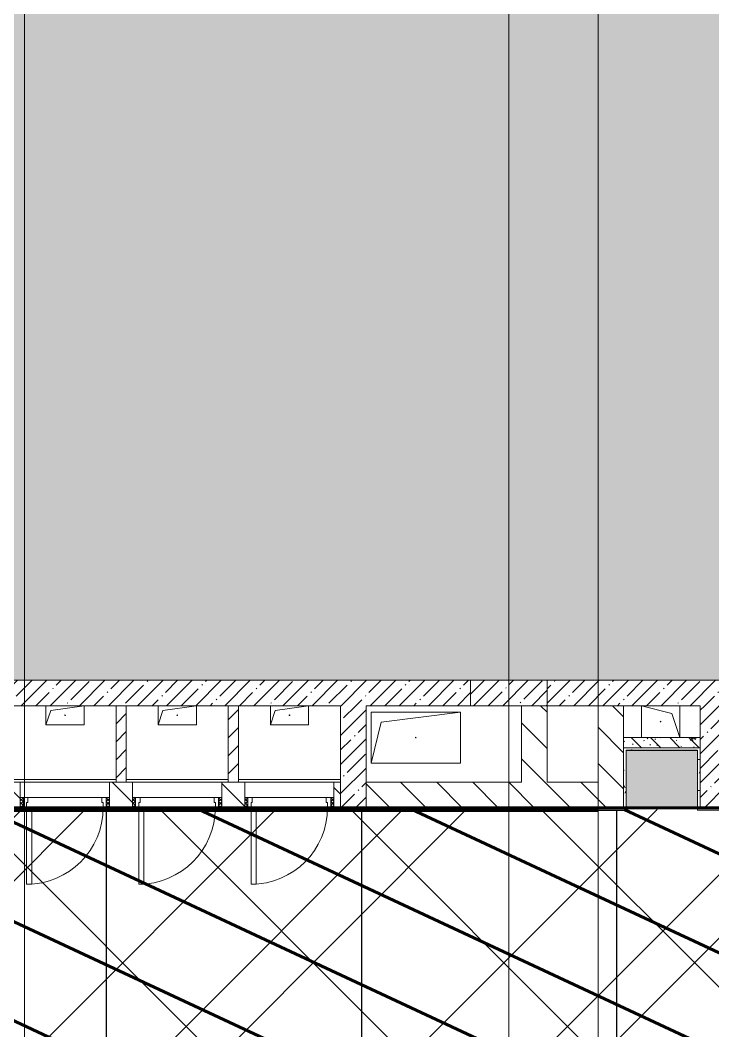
# Model space of a CAD drawing. Header units: millimetres. Extents: x -164500 to 426394, y -51911 to 102118.
# Drawn here: x 345855 to 351287, y 9151 to 17075 of the extents above; entities that cross this region are included whole.
import ezdxf

# ---------------------------------------------------------------- set-up
doc = ezdxf.new("R2010")
doc.units = ezdxf.units.MM
for name, color, linetype, lineweight in [('0) шлифовка', 5, 'Continuous', 60), ('1.4) Плинтус ПЛ-4', 6, 'Continuous', 60), ('5.3) Л-7 Линолеум 4 вып', 230, 'Continuous', 30), ('7.5) НЗ Линолеум Темпо ПЛЮС', 134, 'Continuous', 30), ('A-DETL-2', 7, 'Continuous', 5), ('A-DOOR-2', 7, 'Continuous', 5), ('A-DOOR-FRAM-2', 7, 'Continuous', 5), ('A-FLOR', 7, 'Continuous', 9), ('A-GENM', 7, 'Continuous', 9), ('A-WALL', 7, 'Continuous', 5), ('I-WALL', 7, 'Continuous', 5), ('S-COLS', 7, 'Continuous', 9), ('S-COLS-1', 7, 'Continuous', 5), ('Оси', 7, 'Continuous', 9)]:
    doc.layers.add(name, color=color, linetype=linetype, lineweight=lineweight)
doc.layers.add('2) защита вин плитк', color=6, linetype='Continuous')
doc.layers.add('3.2.3) П-13.2', color=6, linetype='Continuous')
for name, color, linetype, lineweight, true_color in [('A-DETL-GENF-3', 7, 'Continuous', 9, 0xc0c0c0), ('A-DOOR-1', 7, 'Continuous', 5, 0xc0c0c0), ('A-DOOR-FRAM-1', 7, 'Continuous', 5, 0xc0c0c0), ('A-WALL-1', 9, 'Continuous', 5, 0x808080), ('A-WALL-FNSH-1', 9, 'Continuous', 5, 0x808080)]:
    doc.layers.add(name, color=color, linetype=linetype, lineweight=lineweight, true_color=true_color)
doc.layers.add('A-FLOR-PATT-1', color=7, linetype='Continuous', lineweight=9, true_color=0xeef6ff, transparency=0.5)
pattern_1 = [(135, (289227.4, 1e-08), (-141.42136, -141.42136), [])]
pattern_2 = [(45, (289227.4, 1e-08), (-114.04925, 114.04925), []), (45, (289341.45, 1e-08), (-114.04925, 114.04925), [201.612, -40.322, 6.706, -33.617])]
pattern_3 = [(45, (289227.4, 1e-08), (-70.71068, 70.71068), [])]
pattern_4 = [(0, (289227.4, 1e-08), (243.84, 60.96), [20.117, -162.763, 20.117, -162.763, -975.36]), (0, (289227.4, 1e-08), (243.84, 60.96), [-365.76, 20.117, -345.643, 20.117, -162.763, -426.72]), (0, (289227.4, 1e-08), (243.84, 60.96), [-914.4, 20.117, -101.803, 20.117, -284.683]), (120, (289318.84, 30.48), (-174.71291, 180.691634), [20.117, -162.763, 20.117, -162.763, -975.36]), (120, (289318.84, 30.48), (-174.71291, 180.691634), [-365.76, 20.117, -345.643, 20.117, -162.763, -426.72]), (120, (289318.84, 30.48), (-174.71291, 180.691634), [-914.4, 20.117, -101.803, 20.117, -284.683]), (240, (289349.32, 152.4), (-69.12709, -241.651634), [20.117, -162.763, 20.117, -162.763, -975.36]), (240, (289349.32, 152.4), (-69.12709, -241.651634), [-365.76, 20.117, -345.643, 20.117, -162.763, -426.72]), (240, (289349.32, 152.4), (-69.12709, -241.651634), [-914.4, 20.117, -101.803, 20.117, -284.683])]
pattern_5 = [(45, (327967.4, 26879), (-747.606, 747.606), [])]

# ---------------------------------------------------------------- blocks, each defined once
blk = doc.blocks.new('BSC_Колонна _Прямоугольная - 600х600-V537-Объем проектирования 3 этажа')
at = {"layer": 'S-COLS-1'}
h = blk.add_hatch(dxfattribs=at)
h.set_pattern_fill('FP_69', color=256, style=0, pattern_type=2)
h.set_pattern_definition([(45, (-60460, -12000), (-114.04925, 114.04925), []), (45, (-60345.95, -12000), (-114.04925, 114.04925), [201.613, -40.323, 6.706, -33.617])])
h.paths.add_polyline_path([(100, -300), (300, -300), (300, -100), (-300, -100), (-300, -300), (85.8, -300)])
for p, q in [((-300, -100), (-300, -300)), ((300, -300), (300, -100)), ((-300, -300), (300, -300))]:
    blk.add_line(p, q, dxfattribs=at)
blk = doc.blocks.new('GM_Отверстие прямоугольное _в плите_ - Отверстие-21619835-Объем проектирования 3 этажа')
at = {"layer": 'A-GENM'}
for p, q in [((-125, 150), (125, 150)), ((125, 150), (-125, 150)), ((-125, -150), (-62.5, 87.5)), ((-62.5, 87.5), (125, 150)), ((125, -150), (-125, -150)), ((-125, -150), (125, -150))]:
    blk.add_line(p, q, dxfattribs=at)
for start, end in [(360, 180), (180, 360)]:
    blk.add_arc((0, 0), 2.5, start, end, dxfattribs=at)
blk = doc.blocks.new('GM_Отверстие прямоугольное _в плите_ - Отверстие-21620300-Объем проектирования 3 этажа')
at = {"layer": 'A-GENM'}
for p, q in [((-150, -75), (-150, 75)), ((-150, 75), (-150, -75)), ((-150, -75), (-112.5, 37.5)), ((-112.5, 37.5), (150, 75)), ((150, 75), (150, -75)), ((150, -75), (150, 75)), ((150, -75), (-150, -75)), ((-150, -75), (150, -75))]:
    blk.add_line(p, q, dxfattribs=at)
for start, end in [(360, 180), (180, 360)]:
    blk.add_arc((0, 0), 2.5, start, end, dxfattribs=at)
blk = doc.blocks.new('GM_Отверстие прямоугольное _в плите_ - Отверстие-21955552-Объем проектирования 3 этажа')
at = {"layer": 'A-GENM'}
for p, q in [((-350, -200), (-350, 200)), ((-350, 200), (350, 200)), ((350, 200), (-350, 200)), ((-350, 200), (-350, -200)), ((-270, 120), (350, 200)), ((350, 200), (350, -200)), ((350, -200), (350, 200)), ((-350, -200), (-270, 120)), ((350, -200), (-350, -200)), ((-350, -200), (350, -200))]:
    blk.add_line(p, q, dxfattribs=at)
for start, end in [(360, 180), (180, 360)]:
    blk.add_arc((0, 0), 2.5, start, end, dxfattribs=at)

msp = doc.modelspace()

# ---------------------------------------------------------------- hatches: boundary and pattern name
at = {"layer": '0) шлифовка', "true_color": 0x2776bb}
h = msp.add_hatch(dxfattribs=at)
h.set_pattern_fill('ANSI31', color=152, scale=222, angle=110)
h.set_pattern_definition([(155, (327967.4, 26879), (-297.882, -638.811), [])])
h.paths.add_polyline_path([(364707.402, 10900), (362736.402, 10900), (362736.402, 10882.591), (355987.402, 10882.591), (331628.402, 10900), (331627.402, 10210), (327967.402, 10209), (327967.402, 7900), (363306.402, 7900), (363306.402, 8301), (364707.402, 8301)])
at = {"layer": '2) защита вин плитк'}
h = msp.add_hatch(dxfattribs=at)
h.set_pattern_fill('ANSI31', color=256, scale=333)
h.set_pattern_definition(pattern_5)
h.paths.add_polyline_path([(364707.402, 10900), (362736.402, 10900), (362736.402, 10882.591), (355987.402, 10882.591), (331628.402, 10900), (331627.402, 10210), (327967.402, 10209), (327967.402, 7900), (363306.402, 7900), (363306.402, 8301), (364707.402, 8301)])
at = {"layer": '3.2.3) П-13.2'}
h = msp.add_hatch(dxfattribs=at)
h.set_pattern_fill('ANSI32', color=256, scale=222)
h.set_pattern_definition([(45, (327967.4, 26879), (-1495.21, 1495.21), []), (45, (328964.2, 26879), (-1495.21, 1495.21), [])])
h.paths.add_polyline_path([(364707.402, 10900), (362736.402, 10900), (362736.402, 10882.591), (355987.402, 10882.591), (331628.402, 10900), (331627.402, 10210), (327967.402, 10209), (327967.402, 7900), (363306.402, 7900), (363306.402, 8301), (364707.402, 8301)])
at = {"layer": '5.3) Л-7 Линолеум 4 вып'}
h = msp.add_hatch(dxfattribs=at)
h.set_pattern_fill('ANSI37', color=256, scale=333)
h.set_pattern_definition([(45, (327967.4, 26879), (-747.606, 747.606), []), (135, (327967.4, 26879), (-747.606, -747.606), [])])
h.paths.add_polyline_path([(364707.402, 10900), (362736.402, 10900), (362736.402, 10882.591), (355987.402, 10882.591), (331628.402, 10900), (331627.402, 10210), (327967.402, 10209), (327967.402, 7900), (363306.402, 7900), (363306.402, 8301), (364707.402, 8301)])
at = {"layer": '7.5) НЗ Линолеум Темпо ПЛЮС'}
h = msp.add_hatch(dxfattribs=at)
h.set_pattern_fill('ANSI31', color=256, scale=333)
h.set_pattern_definition(pattern_5)
h.paths.add_polyline_path([(364707.402, 10900), (362736.402, 10900), (362736.402, 10882.591), (355987.402, 10882.591), (331628.402, 10900), (331627.402, 10210), (327967.402, 10209), (327967.402, 7900), (363306.402, 7900), (363306.402, 8301), (364707.402, 8301)])
at = {"layer": 'A-DETL-GENF-3'}
msp.add_hatch(color=256, dxfattribs=at).paths.add_polyline_path([(343246.533, 11900), (355387.402, 11900), (355387.402, 12300), (355747.039, 12300), (355747.039, 27340.071), (331147.039, 27340.071), (331147.039, 23880.071), (323147.039, 23880.071), (323147.039, 27400.071), (289007.411, 27400.071), (289007.411, 15407.278), (331607.402, 15407.278), (331607.402, 12300), (332007.402, 12300), (332007.402, 11900), (341137.402, 11900)])
at = {"layer": 'A-DOOR-2'}
h = msp.add_hatch(dxfattribs=at)
h.set_pattern_fill('FP_121', color=256, angle=180, style=0, pattern_type=2)
h.set_pattern_definition([(315, (344266.305, 10835.315), (14.14214, 14.14214), []), (45, (344266.305, 10835.315), (-14.14214, 14.14214), [])])
h.paths.add_polyline_path([(345855.216, 10900), (345880.216, 10900), (345880.216, 10980), (345855.216, 10980), (345855.216, 10953.943)])
h = msp.add_hatch(dxfattribs=at)
h.set_pattern_fill('FP_121', color=256, angle=180, style=0, pattern_type=2)
h.set_pattern_definition([(315, (345146.305, 10835.315), (14.14214, 14.14214), []), (45, (345146.305, 10835.315), (-14.14214, 14.14214), [])])
h.paths.add_polyline_path([(346735.216, 10900), (346760.216, 10900), (346760.216, 10980), (346735.216, 10980), (346735.216, 10953.943)])
h = msp.add_hatch(dxfattribs=at)
h.set_pattern_fill('FP_121', color=256, angle=180, style=0, pattern_type=2)
h.set_pattern_definition([(315, (346026.305, 10835.315), (14.14214, 14.14214), []), (45, (346026.305, 10835.315), (-14.14214, 14.14214), [])])
h.paths.add_polyline_path([(347615.216, 10900), (347640.216, 10900), (347640.216, 10980), (347615.216, 10980), (347615.216, 10902.78)])
at = {"layer": 'A-DOOR-FRAM-2'}
h = msp.add_hatch(dxfattribs=at)
h.set_pattern_fill('FP_122', color=256, angle=180, style=0, pattern_type=2)
h.set_pattern_definition([(225, (346389.1, 10835.315), (14.1421, -14.1421), []), (315, (346389.1, 10835.315), (14.1421, 14.1421), [])])
h.paths.add_polyline_path([(346555.216, 10900), (346555.216, 10980), (346530.216, 10980), (346530.216, 10900)])
h = msp.add_hatch(dxfattribs=at)
h.set_pattern_fill('FP_122', color=256, angle=180, style=0, pattern_type=2)
h.set_pattern_definition([(225, (347269.1, 10835.315), (14.1421, -14.1421), []), (315, (347269.1, 10835.315), (14.1421, 14.1421), [])])
h.paths.add_polyline_path([(347435.216, 10900), (347435.216, 10980), (347410.216, 10980), (347410.216, 10900)])
h = msp.add_hatch(dxfattribs=at)
h.set_pattern_fill('FP_122', color=256, angle=180, style=0, pattern_type=2)
h.set_pattern_definition([(225, (348149.1, 10835.315), (14.1421, -14.1421), []), (315, (348149.1, 10835.315), (14.1421, 14.1421), [])])
h.paths.add_polyline_path([(348315.216, 10900), (348315.216, 10980), (348290.216, 10980), (348290.216, 10900)])
at = {"layer": 'A-FLOR-PATT-1'}
h = msp.add_hatch(color=256, dxfattribs=at)
h.paths.add_polyline_path([(338952.402, 7915), (338952.402, 8315), (338912.402, 8315), (338912.402, 7915)])
h.paths.add_polyline_path([(337657.402, 7915), (337697.402, 7915), (337697.402, 8810), (337657.402, 8810), (337657.402, 7920)])
h.paths.add_polyline_path([(330182.402, 7915), (330222.402, 7915), (330222.402, 8315), (330182.402, 8315), (330182.402, 8217.482)])
h.paths.add_polyline_path([(328967.402, 7915), (328967.402, 8810), (328927.402, 8810), (328927.402, 7915)])
h.paths.add_polyline_path([(348562.402, 7915.723), (348562.402, 8315.723), (348522.402, 8315.723), (348522.402, 7915.723)])
h.paths.add_polyline_path([(347307.402, 7915.723), (347307.402, 8810.723), (347267.402, 8810.723), (347267.402, 7915.723), (347279.164, 7915.723)])
h.paths.add_polyline_path([(364397.402, 9249), (364687.402, 9249), (364687.402, 9289), (364397.402, 9289)])
h.paths.add_polyline_path([(364488.96, 10509), (364687.402, 10509), (364687.402, 10549), (363897.402, 10549), (363897.402, 10509), (364299.482, 10509)])
h.paths.add_polyline_path([(362657.402, 10732), (362657.402, 11669), (362654.441, 11669), (362654.441, 10732)])
h.paths.add_polyline_path([(359371.402, 10870), (359371.402, 11669), (359326.402, 11669), (359326.402, 10870)])
h.paths.add_polyline_path([(350607.902, 10900), (351166.402, 10900), (351166.402, 11350), (350607.402, 11349), (350607.402, 10900)])
h.paths.add_polyline_path([(361307.402, 11277), (361307.402, 11327.318), (361295.402, 11327.494), (361295.402, 11669), (361262.402, 11669), (361262.402, 11277), (361295.402, 11277)])
h.paths.add_polyline_path([(358056.402, 11380), (358056.402, 11669), (358011.402, 11669), (358011.402, 11380), (358024.717, 11380)])
at = {"layer": 'I-WALL'}
h = msp.add_hatch(dxfattribs=at)
h.set_pattern_fill('FP_1', color=256, style=0, pattern_type=2)
h.set_pattern_definition(pattern_2)
h.paths.add_polyline_path([(355387.402, 11700), (355387.402, 11900), (349987.402, 11900), (349987.402, 11700), (355212.069, 11700)])
h.paths.add_polyline_path([(344927.402, 11700), (349387.402, 11700), (349387.402, 11900), (343987.402, 11900), (343987.402, 11700), (344727.402, 11700)])
h = msp.add_hatch(dxfattribs=at)
h.set_pattern_fill('FP_22', color=256, style=0, pattern_type=2)
h.set_pattern_definition(pattern_3)
h.paths.add_polyline_path([(346606.642, 11100), (346686.642, 11100), (346686.642, 11700), (346606.642, 11700), (346606.642, 11109.763)])
h = msp.add_hatch(dxfattribs=at)
h.set_pattern_fill('FP_22', color=256, style=0, pattern_type=2)
h.set_pattern_definition(pattern_3)
h.paths.add_polyline_path([(347566.642, 11100), (347566.642, 11700), (347486.642, 11700), (347486.642, 11100)])
h = msp.add_hatch(dxfattribs=at)
h.set_pattern_fill('FP_1', color=256, style=0, pattern_type=2)
h.set_pattern_definition(pattern_2)
h.paths.add_polyline_path([(348567.402, 10900), (348567.402, 11700), (348367.402, 11700), (348367.402, 10900)])
h = msp.add_hatch(dxfattribs=at)
h.set_pattern_fill('FP_23', color=256, style=0, pattern_type=2)
h.set_pattern_definition(pattern_1)
h.paths.add_polyline_path([(349987.402, 11100), (349987.402, 11700), (349787.402, 11700), (349787.402, 11100)])
h = msp.add_hatch(dxfattribs=at)
h.set_pattern_fill('FP_23', color=256, style=0, pattern_type=2)
h.set_pattern_definition(pattern_1)
h.paths.add_polyline_path([(350387.402, 10900), (350587.402, 10900), (350587.402, 11700), (350387.402, 11700), (350387.402, 11100)])
h = msp.add_hatch(dxfattribs=at)
h.set_pattern_fill('FP_1', color=256, style=0, pattern_type=2)
h.set_pattern_definition(pattern_2)
h.paths.add_polyline_path([(351187.402, 10900), (351387.402, 10900), (351387.402, 11700), (351187.402, 11700), (351187.402, 11100)])
h = msp.add_hatch(dxfattribs=at)
h.set_pattern_fill('FP_41', color=256, style=0, pattern_type=2)
h.set_pattern_definition([(135, (289227.4, 1e-08), (-150.8683, -150.8683), [213.36, -35.56, 7.112, -35.56]), (135, (289227.4, 150.77), (-150.8683, -150.8683), []), (50, (289227.4, 1e-08), (255.0577, -22.3145), [26.67, -293.37]), (355, (289227.4, 1e-08), (-49.3404, 267.4791), [21.336, -234.696]), (100.451, (289248.66, -1.86), (205.7195, 245.1636), [22.666, -249.326]), (46.184, (289227.4, 71.12), (379.511, -58.86), [40.005, -440.055]), (96.636, (289259.03, 66.2), (332.3634, 346.399), [33.999, -373.989]), (351.184, (289227.4, 71.12), (332.3669, 346.3953), [32.004, -352.044]), (21, (289262.96, 53.34), (212.2602, -143.1711), [26.67, -293.37]), (326, (289262.96, 53.34), (86.5224, 257.8632), [21.336, -234.696]), (71.451, (289280.65, 41.4), (298.78395, 114.6901), [22.666, -249.326]), (37.5, (289227.4, 1e-08), (4.32385, 118.37751), [6.706, -225.146, 6.706, -231.546, -235.585]), (37.5, (289227.4, 1e-08), (4.32385, 118.37751), [-470.103, 6.706, -228.879]), (7.5, (289227.4, 1e-08), (93.54758, 140.2533), [6.706, -129.134, 6.706, -219.812, -89.789]), (7.5, (289227.4, 1e-08), (93.54758, 140.2533), [-362.356, 6.706, -83.083]), (327.5, (289148.1, 1e-08), (189.82734, -8.02019), [6.706, -82.194, 6.706, -270.662, -368.046]), (327.5, (289148.1, 1e-08), (189.82734, -8.02019), [-366.268, 6.706, -361.34]), (317.5, (289112.54, 1e-08), (207.38114, 35.59764), [6.706, -108.864, 6.706, -177.495, -261.366]), (317.5, (289112.54, 1e-08), (207.38114, 35.59764), [-299.771, 6.706, -254.66])])
h.paths.add_polyline_path([(351187.402, 11370), (351187.402, 11450), (350587.402, 11450), (350587.402, 11370), (351167.402, 11370)])
h = msp.add_hatch(dxfattribs=at)
h.set_pattern_fill('FP_191', color=256, style=0, pattern_type=2)
h.set_pattern_definition(pattern_4)
h.paths.add_polyline_path([(350587.402, 11350), (351166.402, 11350), (351166.402, 11370), (350587.402, 11370)])
h = msp.add_hatch(dxfattribs=at)
h.set_pattern_fill('FP_191', color=256, style=0, pattern_type=2)
h.set_pattern_definition(pattern_4)
h.paths.add_polyline_path([(350607.402, 10880), (350607.402, 11349), (350587.402, 11349), (350587.402, 10880)])
h = msp.add_hatch(dxfattribs=at)
h.set_pattern_fill('FP_191', color=256, style=0, pattern_type=2)
h.set_pattern_definition(pattern_4)
h.paths.add_polyline_path([(351187.402, 10900), (351187.402, 11370), (351167.402, 11370), (351167.402, 10900)])
h = msp.add_hatch(dxfattribs=at)
h.set_pattern_fill('FP_23', color=256, style=0, pattern_type=2)
h.set_pattern_definition(pattern_1)
h.paths.add_polyline_path([(333987.402, 10900), (340937.402, 10900), (340937.402, 11100), (333987.402, 11100)])
h.paths.add_polyline_path([(349787.402, 10900), (350387.402, 10900), (350387.402, 11100), (348567.402, 11100), (348567.402, 10900), (349773.189, 10900)])
h.paths.add_polyline_path([(345675.216, 10900), (345855.216, 10900), (345855.216, 11100), (345675.216, 11100), (345675.216, 10943.478)])
h.paths.add_polyline_path([(344334.309, 10900), (344727.402, 10900), (344727.402, 11100), (341137.402, 11100), (341137.402, 10900), (343987.402, 10900)])
h.paths.add_polyline_path([(344927.402, 10900), (344975.216, 10900), (344975.216, 11100), (344927.402, 11100)])
h.paths.add_polyline_path([(346735.216, 10900), (346735.216, 11100), (346555.216, 11100), (346555.216, 10900)])
h.paths.add_polyline_path([(348367.402, 10900), (348367.402, 11100), (348315.216, 11100), (348315.216, 10900)])
h.paths.add_polyline_path([(347566.642, 10900), (347615.216, 10900), (347615.216, 11100), (347435.216, 11100), (347435.216, 10900), (347486.642, 10900)])
h = msp.add_hatch(dxfattribs=at)
h.set_pattern_fill('FP_191', color=256, style=0, pattern_type=2)
h.set_pattern_definition(pattern_4)
h.paths.add_polyline_path([(349787.402, 10880), (350587.402, 10880), (350587.402, 10900), (348315.216, 10900), (348315.216, 10880), (349773.189, 10880)])
h.paths.add_polyline_path([(347597.637, 10880), (347615.216, 10880), (347615.216, 10900), (347435.216, 10900), (347435.216, 10880), (347566.642, 10880)])
h.paths.add_polyline_path([(331607.402, 10880), (344975.216, 10880), (344975.216, 10900), (331607.402, 10900)])
h.paths.add_polyline_path([(345675.216, 10880), (345855.216, 10880), (345855.216, 10900), (345675.216, 10900)])
h.paths.add_polyline_path([(346735.216, 10880), (346735.216, 10900), (346555.216, 10900), (346555.216, 10880), (346686.642, 10880)])
h = msp.add_hatch(dxfattribs=at)
h.set_pattern_fill('FP_191', color=256, style=0, pattern_type=2)
h.set_pattern_definition(pattern_4)
h.paths.add_polyline_path([(355523.402, 10880), (355987.402, 10880), (355987.402, 10900), (351167.402, 10900), (351167.402, 10880), (355212.069, 10880)])

# ---------------------------------------------------------------- linework, layer by layer
at = {"layer": '0) шлифовка'}
msp.add_lwpolyline([(364707.402, 10900), (327967.402, 10900), (327967.402, 7900), (364707.402, 7900)], close=True, dxfattribs=at)
at = {"layer": '1.4) Плинтус ПЛ-4'}
msp.add_lwpolyline([(327967.402, 10180), (331628.402, 10180), (331627.402, 10879), (350387.402, 10879)], dxfattribs=at)
at = {"layer": '7.5) НЗ Линолеум Темпо ПЛЮС'}
for points in [[(346530.21, 10878), (346530.21, 7920)], [(348530.21, 10878), (348530.21, 7920)], [(350530.21, 10878), (350530.21, 7920)]]:
    msp.add_lwpolyline(points, dxfattribs=at)
at = {"layer": 'A-DETL-2'}
msp.add_line((332007.402, 11900), (355387.402, 11900), dxfattribs=at)
at = {"layer": 'A-DOOR-1'}
for p, q in [((345945.216, 10900), (345905.216, 10900)), ((345905.216, 10900), (345905.216, 10300)), ((345945.216, 10300), (345945.216, 10900)), ((346825.216, 10900), (346785.216, 10900)), ((346785.216, 10900), (346785.216, 10300)), ((346825.216, 10300), (346825.216, 10900)), ((347705.216, 10900), (347665.216, 10900)), ((347665.216, 10900), (347665.216, 10300)), ((347705.216, 10300), (347705.216, 10900)), ((345905.216, 10300), (345945.216, 10300)), ((346785.216, 10300), (346825.216, 10300)), ((347665.216, 10300), (347705.216, 10300))]:
    msp.add_line(p, q, dxfattribs=at)
for centre in [(345905.216, 10900), (346785.216, 10900), (347665.216, 10900)]:
    msp.add_arc(centre, 600, 270, 0, dxfattribs=at)
at = {"layer": 'A-DOOR-FRAM-1'}
for p, q in [((345880.216, 10980), (345855.216, 10980)), ((345855.216, 10980), (345855.216, 10900)), ((345915.216, 10980), (345880.216, 10980)), ((345880.216, 10980), (345880.216, 10900)), ((345880.216, 10900), (345880.216, 10980)), ((345905.216, 10900), (345905.216, 10940)), ((345905.216, 10940), (345915.216, 10940)), ((345915.216, 10940), (345915.216, 10980)), ((345915.216, 10980), (346495.216, 10980)), ((346530.216, 10980), (346495.216, 10980)), ((346495.216, 10980), (346495.216, 10940)), ((346495.216, 10940), (346505.216, 10940)), ((346505.216, 10940), (346505.216, 10900)), ((346530.216, 10900), (346530.216, 10980)), ((346530.216, 10980), (346530.216, 10900)), ((346555.216, 10980), (346530.216, 10980)), ((346555.216, 10900), (346555.216, 10980)), ((346760.216, 10980), (346735.216, 10980)), ((346735.216, 10980), (346735.216, 10900)), ((346795.216, 10980), (346760.216, 10980)), ((346760.216, 10980), (346760.216, 10900)), ((346760.216, 10900), (346760.216, 10980)), ((346785.216, 10900), (346785.216, 10940)), ((346785.216, 10940), (346795.216, 10940)), ((346795.216, 10940), (346795.216, 10980)), ((346795.216, 10980), (347375.216, 10980)), ((347410.216, 10980), (347375.216, 10980)), ((347375.216, 10980), (347375.216, 10940)), ((347375.216, 10940), (347385.216, 10940)), ((347385.216, 10940), (347385.216, 10900)), ((347410.216, 10900), (347410.216, 10980)), ((347410.216, 10980), (347410.216, 10900)), ((347435.216, 10980), (347410.216, 10980)), ((347435.216, 10900), (347435.216, 10980)), ((347640.216, 10980), (347615.216, 10980)), ((347615.216, 10980), (347615.216, 10900)), ((347675.216, 10980), (347640.216, 10980)), ((347640.216, 10980), (347640.216, 10900)), ((347640.216, 10900), (347640.216, 10980)), ((347665.216, 10900), (347665.216, 10940)), ((347665.216, 10940), (347675.216, 10940)), ((347675.216, 10940), (347675.216, 10980)), ((347675.216, 10980), (348255.216, 10980)), ((348290.216, 10980), (348255.216, 10980)), ((348255.216, 10980), (348255.216, 10940)), ((348255.216, 10940), (348265.216, 10940)), ((348265.216, 10940), (348265.216, 10900)), ((348290.216, 10900), (348290.216, 10980)), ((348290.216, 10980), (348290.216, 10900)), ((348315.216, 10980), (348290.216, 10980)), ((348315.216, 10900), (348315.216, 10980)), ((345855.216, 10900), (345880.216, 10900)), ((345880.216, 10900), (345905.216, 10900)), ((346505.216, 10900), (345945.216, 10900)), ((346505.216, 10900), (346530.216, 10900)), ((346530.216, 10900), (346555.216, 10900)), ((346735.216, 10900), (346760.216, 10900)), ((346760.216, 10900), (346785.216, 10900)), ((347385.216, 10900), (346825.216, 10900)), ((347385.216, 10900), (347410.216, 10900)), ((347410.216, 10900), (347435.216, 10900)), ((347615.216, 10900), (347640.216, 10900)), ((347640.216, 10900), (347665.216, 10900)), ((348265.216, 10900), (347705.216, 10900)), ((348265.216, 10900), (348290.216, 10900)), ((348290.216, 10900), (348315.216, 10900))]:
    msp.add_line(p, q, dxfattribs=at)
at = {"layer": 'A-FLOR'}
for p, q in [((350607.402, 11350), (351166.402, 11350)), ((350607.402, 10880), (350607.402, 11349)), ((351166.402, 11350), (351166.402, 10880)), ((345806.642, 11120), (346606.642, 11120)), ((346686.642, 11120), (347486.642, 11120)), ((347566.642, 11120), (348367.402, 11120)), ((348367.402, 11120), (348367.402, 11100)), ((345065.216, 10880), (345905.216, 10880)), ((345945.216, 10880), (346785.216, 10880)), ((346825.216, 10880), (347665.216, 10880)), ((347705.216, 10880), (350607.402, 10880)), ((350607.402, 10900), (351166.402, 10900)), ((351167.402, 10880), (355523.402, 10880))]:
    msp.add_line(p, q, dxfattribs=at)
at = {"layer": 'A-WALL'}
for p, q in [((351187.402, 10900), (351187.402, 11700)), ((351187.402, 11370), (350587.402, 11370)), ((351166.402, 11350), (351167.402, 11350)), ((351167.402, 10880), (351167.402, 11350)), ((345675.216, 11100), (345855.216, 11100)), ((346555.216, 11100), (346735.216, 11100)), ((347435.216, 11100), (347615.216, 11100)), ((345675.216, 10900), (345855.216, 10900)), ((346555.216, 10900), (346735.216, 10900)), ((347435.216, 10900), (347615.216, 10900)), ((348367.402, 10900), (348315.216, 10900)), ((350587.402, 10900), (348367.402, 10900))]:
    msp.add_line(p, q, dxfattribs=at)
at = {"layer": 'A-WALL-1'}
for p, q in [((344927.402, 11700), (348367.402, 11700)), ((346606.642, 11700), (346606.642, 11100)), ((346686.642, 11100), (346686.642, 11700)), ((347486.642, 11700), (347486.642, 11100)), ((347566.642, 11100), (347566.642, 11700)), ((348367.402, 11700), (348367.402, 10900)), ((348567.402, 10900), (348567.402, 11700)), ((348567.402, 11700), (349387.402, 11700)), ((349787.402, 11700), (349787.402, 11100)), ((349987.402, 11100), (349987.402, 11700)), ((349987.402, 11700), (351187.402, 11700)), ((350387.402, 11700), (350387.402, 11100)), ((350587.402, 11700), (350587.402, 10900)), ((351187.402, 11450), (350587.402, 11450)), ((350607.402, 11349), (350607.402, 11350)), ((345855.216, 10980), (345855.216, 11100)), ((346555.216, 11100), (346555.216, 10980)), ((346735.216, 10980), (346735.216, 11100)), ((347435.216, 11100), (347435.216, 10980)), ((347615.216, 10980), (347615.216, 11100)), ((348367.402, 11100), (348315.216, 11100)), ((348315.216, 11100), (348315.216, 10980)), ((349787.402, 11100), (348567.402, 11100)), ((350387.402, 11100), (349987.402, 11100)), ((345855.216, 10880), (345855.216, 10900)), ((346555.216, 10900), (346555.216, 10880)), ((346735.216, 10880), (346735.216, 10900)), ((347435.216, 10900), (347435.216, 10880)), ((347615.216, 10880), (347615.216, 10900)), ((348315.216, 10900), (348315.216, 10880)), ((351187.402, 10900), (355987.402, 10900))]:
    msp.add_line(p, q, dxfattribs=at)
at = {"layer": 'A-WALL-FNSH-1'}
for p, q in [((350608.402, 11349), (351166.402, 11349)), ((350608.402, 10879), (350608.402, 11349)), ((345675.216, 10879), (345855.216, 10879)), ((345855.216, 10879), (345855.216, 10880)), ((346555.216, 10880), (346555.216, 10879)), ((346555.216, 10879), (346735.216, 10879)), ((346735.216, 10879), (346735.216, 10880)), ((347435.216, 10880), (347435.216, 10879)), ((347435.216, 10879), (347615.216, 10879)), ((347615.216, 10879), (347615.216, 10880)), ((348315.216, 10880), (348315.216, 10879)), ((348315.216, 10879), (350608.402, 10879)), ((351166.402, 10880), (351166.402, 10879.5)), ((351166.402, 10879.5), (355523.402, 10879.5)), ((355523.402, 10880.5), (351167.402, 10880.5))]:
    msp.add_line(p, q, dxfattribs=at)
at = {"layer": 'I-WALL'}
for p, q in [((345855.216, 11100), (346555.216, 11100)), ((346735.216, 11100), (347435.216, 11100)), ((347615.216, 11100), (348315.216, 11100)), ((345905.216, 10879), (345855.216, 10879)), ((346555.216, 10879), (345945.216, 10879)), ((346785.216, 10879), (346735.216, 10879)), ((347435.216, 10879), (346825.216, 10879)), ((347665.216, 10879), (347615.216, 10879)), ((348315.216, 10879), (347705.216, 10879))]:
    msp.add_line(p, q, dxfattribs=at)
at = {"layer": 'Оси'}
for points in [[(345887.402, -1906.259), (345887.402, 3093.741), (345887.402, 22398.071), (345887.402, 27398.071)], [(349687.402, -1906.259), (349687.402, 3093.741), (349687.402, 22398.071), (349687.402, 27398.071)], [(350824.291, -1906.259), (350824.291, -1316.349), (350387.402, -636.259), (350387.402, 4363.741), (350387.402, 22398.071), (350387.402, 27398.071)]]:
    msp.add_lwpolyline(points, dxfattribs=at)

# ---------------------------------------------------------------- block references
at = {"layer": 'A-GENM'}
for name, p in [('GM_Отверстие прямоугольное _в плите_ - Отверстие-21620300-Объем проектирования 3 этажа', (346206.642, 11625)), ('GM_Отверстие прямоугольное _в плите_ - Отверстие-21620300-Объем проектирования 3 этажа', (347086.642, 11625)), ('GM_Отверстие прямоугольное _в плите_ - Отверстие-21620300-Объем проектирования 3 этажа', (347966.642, 11625)), ('GM_Отверстие прямоугольное _в плите_ - Отверстие-21955552-Объем проектирования 3 этажа', (348956.642, 11450))]:
    msp.add_blockref(name, p, dxfattribs=at)
at = {"layer": 'A-GENM', "rotation": 270}
msp.add_blockref('GM_Отверстие прямоугольное _в плите_ - Отверстие-21619835-Объем проектирования 3 этажа', (350877.402, 11575), dxfattribs=at)
at = {"layer": 'S-COLS'}
msp.add_blockref('BSC_Колонна _Прямоугольная - 600х600-V537-Объем проектирования 3 этажа', (349687.402, 12000), dxfattribs=at)

doc.saveas('drawing.dxf')
